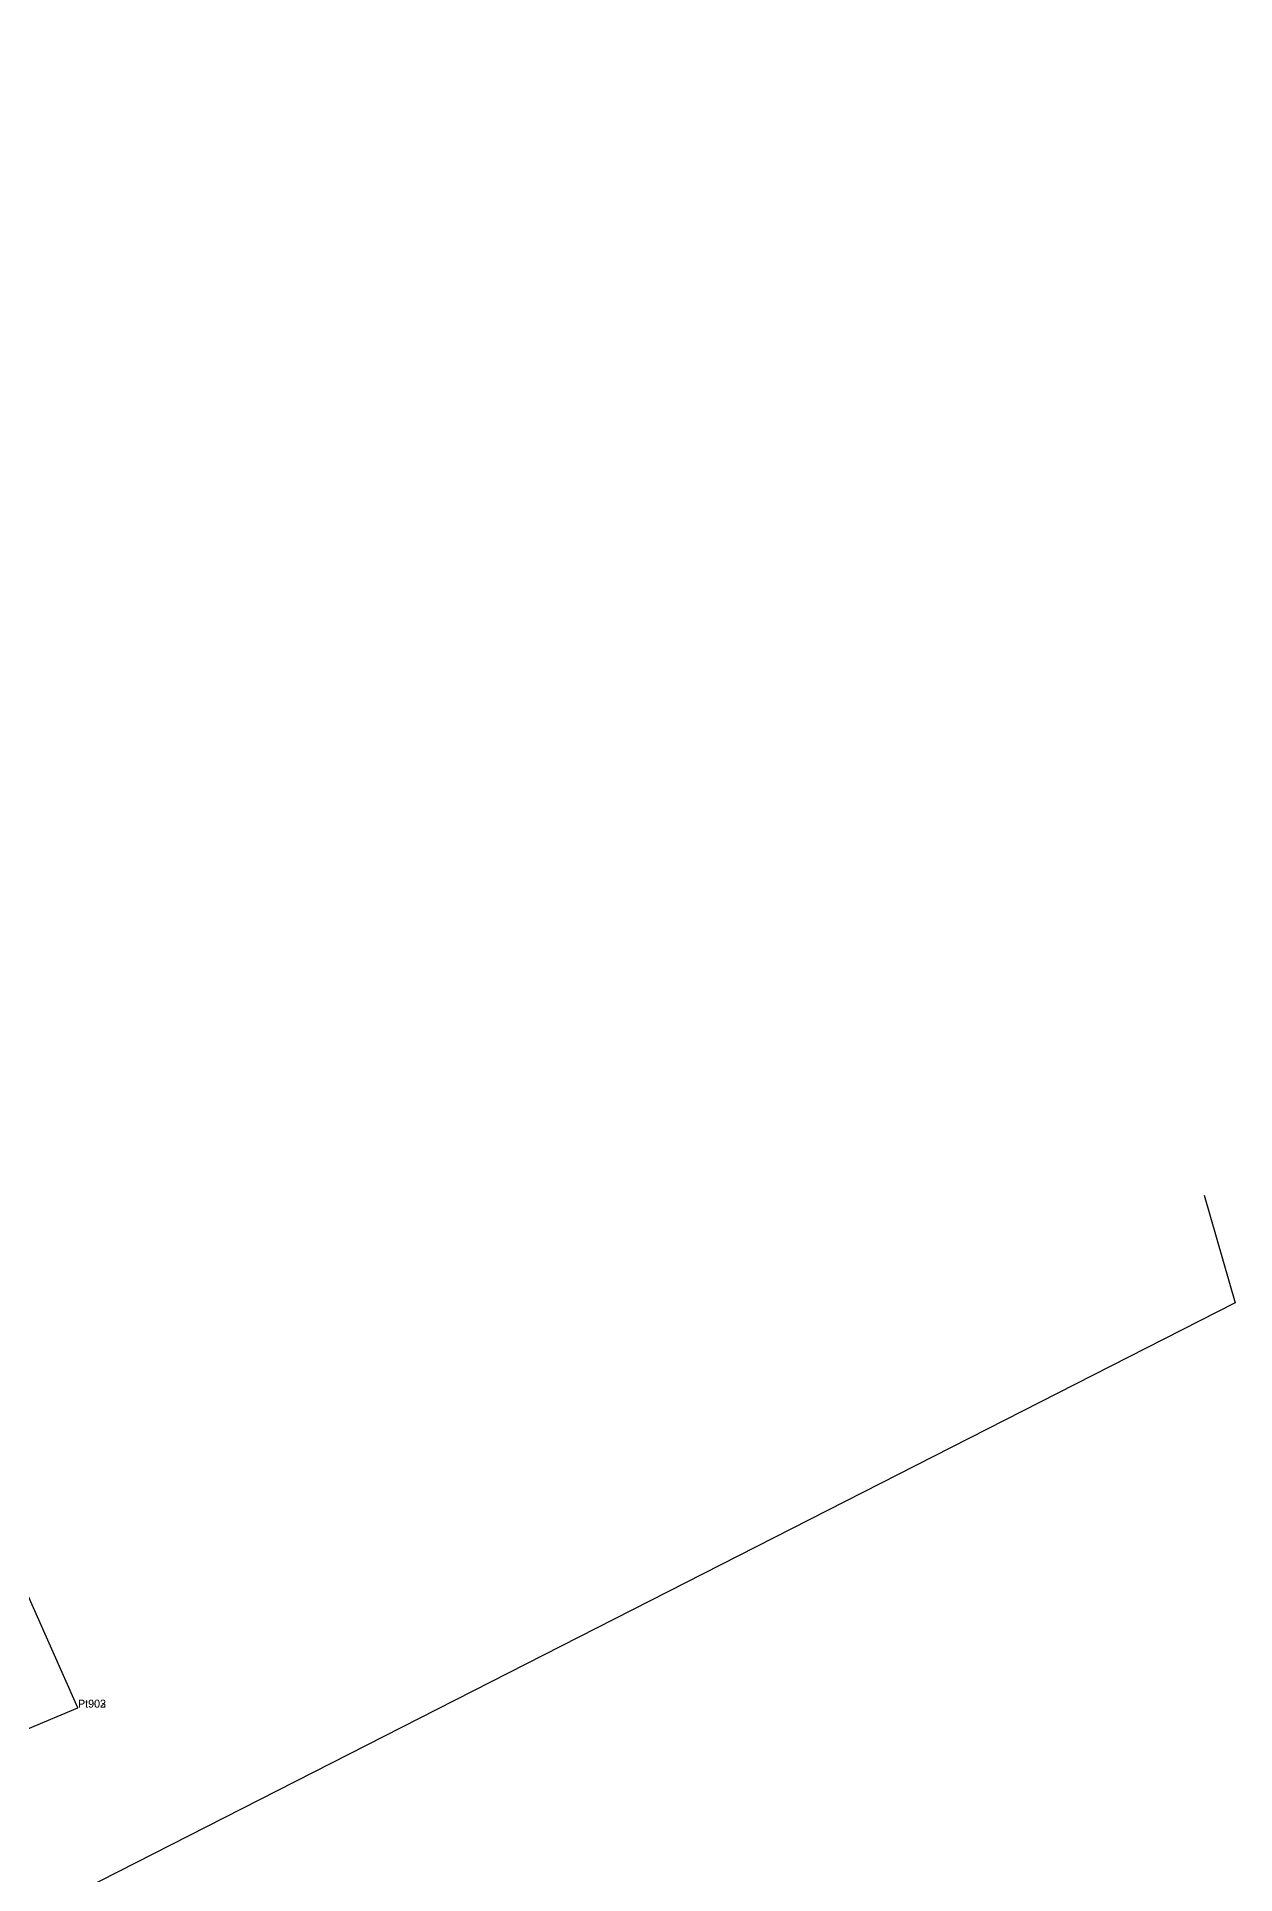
# Model space of a CAD drawing. Extents: x 551216.8 to 551304.9, y 1838827.9 to 1838917.1.
# Drawn here: x 551273.93 to 551303.89, y 1838870.98 to 1838916.91 of the extents above; entities that cross this region are included whole.
import ezdxf

# ---------------------------------------------------------------- set-up
doc = ezdxf.new("R2010")
doc.units = 0
for name, color, linetype in [('Level 10', 7, 'Continuous'), ('Level 12', 7, 'Continuous'), ('Level 22', 7, 'Continuous'), ('Level 7', 7, 'Continuous')]:
    doc.layers.add(name, color=color, linetype=linetype)

msp = doc.modelspace()

# ---------------------------------------------------------------- linework, layer by layer
at = {"layer": 'Level 10'}
msp.add_lwpolyline([(551265.431, 1838871.149), (551274.965, 1838875.148), (551263.011, 1838902.082), (551254.351, 1838903.515), (551243.915, 1838916.914), (551233.708, 1838902.432), (551237.466, 1838899.179)], dxfattribs=at)
at = {"layer": 'Level 22'}
msp.add_lwpolyline([(551303.113, 1838887.961), (551303.89, 1838885.27), (551260.88, 1838863.36), (551222.28, 1838844.1), (551216.769, 1838841.354)], dxfattribs=at)
msp.add_lwpolyline([(551303.113, 1838887.961), (551303.89, 1838885.27), (551260.88, 1838863.36), (551222.28, 1838844.1), (551216.769, 1838841.354)], dxfattribs=at)
at = {"layer": 'Level 7'}
for p, q in [((551274.965, 1838875.148), (551274.965, 1838875.148)), ((551274.965, 1838875.148), (551274.965, 1838875.148)), ((551274.965, 1838875.148), (551274.965, 1838875.148)), ((551274.965, 1838875.148), (551274.965, 1838875.148)), ((551274.965, 1838875.148), (551274.965, 1838875.148)), ((551274.965, 1838875.148), (551274.965, 1838875.148)), ((551274.965, 1838875.148), (551274.965, 1838875.148)), ((551274.965, 1838875.148), (551274.965, 1838875.148)), ((551274.967, 1838875.149), (551274.967, 1838875.149)), ((551274.967, 1838875.149), (551274.967, 1838875.149)), ((551274.967, 1838875.149), (551274.967, 1838875.149)), ((551274.967, 1838875.149), (551274.967, 1838875.149)), ((551274.967, 1838875.149), (551274.967, 1838875.149)), ((551274.967, 1838875.149), (551274.967, 1838875.149)), ((551274.967, 1838875.149), (551274.967, 1838875.149)), ((551274.967, 1838875.149), (551274.967, 1838875.149)), ((551274.968, 1838875.147), (551274.968, 1838875.147)), ((551274.968, 1838875.147), (551274.968, 1838875.147)), ((551274.968, 1838875.147), (551274.968, 1838875.147)), ((551274.968, 1838875.147), (551274.968, 1838875.147)), ((551274.968, 1838875.147), (551274.968, 1838875.147)), ((551274.968, 1838875.147), (551274.968, 1838875.147)), ((551274.968, 1838875.147), (551274.968, 1838875.147)), ((551274.968, 1838875.147), (551274.968, 1838875.147))]:
    msp.add_line(p, q, dxfattribs=at)

# ---------------------------------------------------------------- texts
at = {"layer": 'Level 12'}
for s, p in [('Pt903', (551274.965, 1838875.148)), ('Pt903', (551274.965, 1838875.148)), ('Pt903', (551274.965, 1838875.148)), ('Pt903', (551274.965, 1838875.148)), ('Pt903', (551274.965, 1838875.148)), ('Pt903', (551274.965, 1838875.148)), ('Pt903', (551274.965, 1838875.148)), ('Pt903', (551274.965, 1838875.148)), ('Pt902', (551274.967, 1838875.149)), ('Pt902', (551274.967, 1838875.149)), ('Pt902', (551274.967, 1838875.149)), ('Pt902', (551274.967, 1838875.149)), ('Pt902', (551274.967, 1838875.149)), ('Pt902', (551274.967, 1838875.149)), ('Pt902', (551274.967, 1838875.149)), ('Pt902', (551274.967, 1838875.149)), ('Pt904', (551274.968, 1838875.147)), ('Pt904', (551274.968, 1838875.147)), ('Pt904', (551274.968, 1838875.147)), ('Pt904', (551274.968, 1838875.147)), ('Pt904', (551274.968, 1838875.147)), ('Pt904', (551274.968, 1838875.147)), ('Pt904', (551274.968, 1838875.147)), ('Pt904', (551274.968, 1838875.147))]:
    msp.add_text(s, height=0.2, dxfattribs=at).set_placement(p)

doc.saveas('drawing.dxf')
